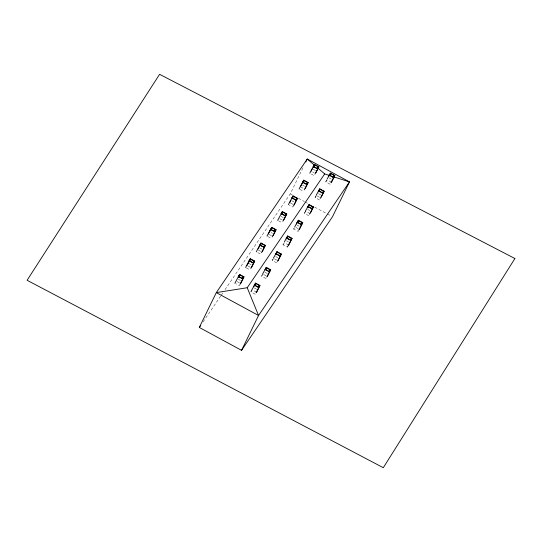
<?xml version="1.0" encoding="UTF-8"?>
<svg xmlns="http://www.w3.org/2000/svg" width="542" height="542" viewBox="0 0 542 542"><rect width="100%" height="100%" fill="white"/><g stroke="black" fill="none" stroke-linecap="round" stroke-linejoin="round"><path stroke-width="0.41" stroke-dasharray="2.71 2.03" d="M225.025 289.685L290.248 193.873L303.92 165.838M255.289 294.265L250.878 291.874L251.976 289.631M265.987 278.554L261.576 276.163L262.308 274.665M276.684 262.836L272.274 260.445L273.005 258.947M288.31 245.763L287.382 247.125L282.971 244.733L284.069 242.484M299.008 230.045L298.08 231.407L293.669 229.015L294.401 227.518M287.382 247.125L288.114 245.628M308.777 215.696L304.367 213.304L305.458 211.062M319.475 199.978L315.065 197.593L315.79 196.096M330.173 184.266L325.756 181.875L326.853 179.632M203.121 321.86L220.743 295.979M221.217 295.282L223.121 292.484M240.235 284.245L239.307 285.607L235.635 283.615M293.723 205.675L292.795 207.037L289.116 205.045M250.878 291.874L252.267 289.834L256.684 292.219M261.576 276.163L262.965 274.117M272.274 260.445L273.202 259.083M282.971 244.733L284.36 242.687L288.771 245.079M293.669 229.015L294.597 227.654M304.367 213.304L305.756 211.265L310.166 213.65M315.065 197.593L316.453 195.547M325.756 181.875L327.151 179.836L331.562 182.227M313.188 169.3L315.993 170.825M329.17 177.959L331.277 179.104M312.639 171.97L314.109 172.769M311.243 174.016L314.191 175.608M302.49 185.018L304.597 186.157M318.472 193.677L321.277 195.195M300.471 186.888L304.882 189.28M317.185 195.947L320.864 197.938M299.814 189.327L303.493 191.319M290.248 193.873L292.47 195.079M298.398 198.291L304.326 201.495M305.065 201.902L308.771 203.907M314.699 207.119L326.555 213.541M327.293 213.941L330.999 215.946M291.792 200.73L293.899 201.875M307.775 209.388L309.882 210.533M290.505 202.999L294.184 204.991M281.095 216.441L283.202 217.586M297.077 225.106L299.184 226.244M279.808 218.717L283.486 220.709M295.797 227.376L299.469 229.368M278.419 220.757L282.097 222.748M271.102 232.538L272.504 233.297M286.379 240.817L288.486 241.956M269.117 234.429L272.789 236.42M267.721 236.475L271.4 238.466M259.699 247.87L262.511 249.395M275.682 256.529L277.789 257.674M258.419 250.14L260.621 251.339M274.401 258.805L278.073 260.797M257.762 252.586L260.702 254.178M249.002 263.588L251.109 264.726M264.984 272.247L267.795 273.764M247.721 265.858L251.393 267.85M263.703 274.516L267.382 276.508M246.325 267.897L250.004 269.889M238.304 279.299L240.411 280.444M254.286 287.958L257.098 289.482M237.023 281.569L240.702 283.561"/><path stroke-width="0.81" d="M199.314 327.449L216.312 292.599L307.246 159.016L349.482 181.895L332.483 216.753L241.549 350.335L199.314 327.449L200.743 325.356M234.896 283.215L239.571 274.435L243.988 276.827L240.702 283.561M238.48 276.677L239.571 274.435M238.663 277.362L239.849 274.923L243.365 276.827L242.47 278.656M245.594 267.504L250.268 258.717L254.686 261.108L251.393 267.85M246.983 265.458L250.268 258.717M248.297 263.202L249.191 261.373M249.659 261.041L250.546 259.212L254.062 261.115L253.466 262.335M240.038 284.11L243.988 276.827M256.291 251.786L260.966 243.006L265.377 245.397L262.457 251.386M258.046 248.995L260.966 243.006M260.356 245.33L261.244 243.493L264.76 245.397L263.568 247.836M250.736 268.392L254.686 261.108M266.989 236.075L271.664 227.294L276.074 229.679L273.154 235.675M268.378 234.029L270.201 230.289M270.932 228.792L271.664 227.294M269.991 231.17L271.942 227.782L275.458 229.686L274.862 230.906M270.756 230.221L271.942 227.782M261.434 252.68L265.377 245.397M305.769 162.051L307.246 159.016L314.103 164.876M277.687 220.357L282.362 211.576L286.772 213.968L283.852 219.957M281.264 213.826L282.362 211.576M281.447 214.51L282.639 212.071L286.149 213.968L285.092 215.526L281.583 213.623L282.639 212.071M272.131 236.969L276.074 229.679M288.385 204.646L293.059 195.865L297.47 198.257L294.184 204.991M289.774 202.6L290.864 200.357M291.596 198.86L293.059 195.865M292.443 198.182L293.337 196.353L296.847 198.257L295.959 200.086M285.261 215.804L285.858 214.578M282.829 221.251L286.772 213.968M299.076 188.934L303.757 180.147L308.168 182.539L305.248 188.528M300.837 186.143L303.757 180.147M303.141 182.471L304.035 180.642L307.544 182.546L306.359 184.985M251.976 289.631L255.56 283.093L259.97 285.485L256.684 292.219M253.731 286.84L255.56 283.093M293.527 205.54L297.47 198.257M254.943 285.41L255.838 283.581L259.347 285.485L258.155 287.924M309.773 173.216L314.455 164.436L318.865 166.828L315.945 172.817M311.169 171.177L312.626 168.183M313.357 166.685L314.455 164.436M313.54 167.363L314.733 164.924L318.242 166.828L317.646 168.047M262.674 273.913L266.251 267.382L270.668 269.767L267.382 276.508M265.526 268.879L266.251 267.382M304.218 189.822L308.168 182.539M265.641 269.699L266.535 267.87L270.045 269.774L269.449 270.993M256.02 292.768L259.97 285.485M273.371 258.202L276.948 251.664L281.366 254.056L278.073 260.797M275.858 253.913L276.948 251.664M314.916 174.111L318.865 166.828M276.041 254.598L277.226 252.159L280.742 254.056L279.848 255.885M266.718 277.057L270.668 269.767M284.428 241.739L287.646 235.953L292.057 238.345L288.771 245.079M286.19 238.947L287.646 235.953M287.036 238.27L287.924 236.441L291.44 238.345L290.844 239.564M277.416 261.339L281.366 254.056M294.76 226.773L298.344 220.235L302.754 222.627L299.469 229.368M296.521 223.982L298.344 220.235M297.734 222.559L298.622 220.73L302.138 222.633L300.945 225.072M288.114 245.628L292.057 238.345M305.458 211.062L309.042 204.524L313.452 206.915L310.532 212.904M308.31 206.021L309.042 204.524M308.127 207.45L309.319 205.012L312.829 206.915L312.239 208.135M298.811 229.91L302.754 222.627M316.155 195.344L319.739 188.812L324.15 191.197L321.23 197.186M318.642 191.055L319.739 188.812M318.825 191.739L320.017 189.3L323.527 191.204L322.47 192.756L318.96 190.852L320.017 189.3M241.549 350.335L258.548 315.478L349.482 181.895L333.228 176.672M309.509 214.198L313.452 206.915M327.219 178.88L330.437 173.094L334.848 175.486L331.562 182.227M328.974 176.089L330.437 173.094M329.821 175.418L330.715 173.582L334.224 175.486L333.039 177.925M322.639 193.033L323.228 191.814M320.207 198.48L324.15 191.197M330.905 182.769L334.848 175.486M239.849 274.923L238.792 276.481L242.308 278.385L243.365 276.827M250.546 259.212L249.489 260.763L252.999 262.667L254.062 261.115M261.244 243.493L260.187 245.052L263.697 246.956L264.76 245.397M293.337 196.353L292.28 197.911L295.79 199.815L296.847 198.257M304.035 180.642L302.978 182.193L306.487 184.097L307.544 182.546M314.733 164.924L313.676 166.482L317.185 168.386L318.242 166.828M275.458 229.686L274.394 231.238L270.885 229.341M247.227 287.734L258.548 315.478L216.312 292.599L247.227 287.734L324.699 173.921L329.36 175.425M255.838 283.581L254.774 285.139L258.29 287.043L259.347 285.485M266.535 267.87L265.472 269.428L268.988 271.325L270.045 269.774M277.226 252.159L276.169 253.71L279.686 255.614L280.742 254.056M287.924 236.441L286.867 237.999L290.377 239.903L291.44 238.345M298.622 220.73L297.565 222.281L301.074 224.185L302.138 222.633M309.319 205.012L308.262 206.57L311.772 208.474L312.829 206.915M330.715 173.582L329.658 175.141L333.167 177.044L334.224 175.486M313.059 166.475L317.476 168.867M329.048 175.141L333.459 177.525M302.368 182.193L306.779 184.585M318.35 190.852L322.761 193.243M291.671 197.905L296.081 200.296M307.653 206.563L312.063 208.955M280.973 213.623L285.383 216.014M296.955 222.281L301.366 224.673M270.275 229.334L274.686 231.725M286.257 237.992L290.668 240.384M259.577 245.052L263.988 247.437M275.56 253.71L279.97 256.102M248.88 260.763L253.29 263.155M264.862 269.421L269.272 271.813M238.182 276.474L242.592 278.866M254.164 285.139L258.581 287.524M317.842 168.067L324.699 173.921M514.9 258.527L383.296 467.699L27.1 280.282L159.592 74.301L514.9 258.527"/></g></svg>
